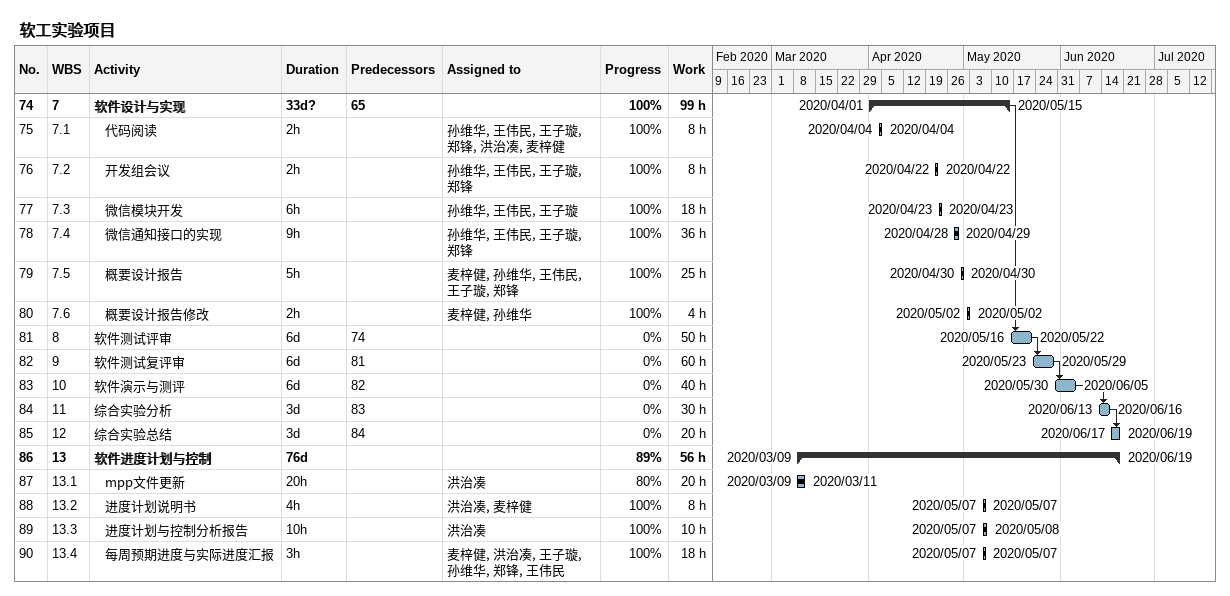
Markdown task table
软工实验项目

| ID | WBS | Task | Duration | Start | Finish | Predecessors | Resources | % complete | Work (h) |
|---|---|---|---|---|---|---|---|---|---|
| 74 | 7 | **软件设计与实现** | 33d? | 2020-04-01 | 2020-05-15 | 65 |  | 100 | 99 |
| 75 | 7.1 | 代码阅读 | 2h | 2020-04-04 | 2020-04-04 |  | 孙维华, 王伟民, 王子璇, 郑锋, 洪治凑, 麦梓健 | 100 | 8 |
| 76 | 7.2 | 开发组会议 | 2h | 2020-04-22 | 2020-04-22 |  | 孙维华, 王伟民, 王子璇, 郑锋 | 100 | 8 |
| 77 | 7.3 | 微信模块开发 | 6h | 2020-04-23 | 2020-04-23 |  | 孙维华, 王伟民, 王子璇 | 100 | 18 |
| 78 | 7.4 | 微信通知接口的实现 | 9h | 2020-04-28 | 2020-04-29 |  | 孙维华, 王伟民, 王子璇, 郑锋 | 100 | 36 |
| 79 | 7.5 | 概要设计报告 | 5h | 2020-04-30 | 2020-04-30 |  | 麦梓健, 孙维华, 王伟民, 王子璇, 郑锋 | 100 | 25 |
| 80 | 7.6 | 概要设计报告修改 | 2h | 2020-05-02 | 2020-05-02 |  | 麦梓健, 孙维华 | 100 | 4 |
| 81 | 8 | 软件测试评审 | 6d | 2020-05-16 | 2020-05-22 | 74 |  | 0 | 50 |
| 82 | 9 | 软件测试复评审 | 6d | 2020-05-23 | 2020-05-29 | 81 |  | 0 | 60 |
| 83 | 10 | 软件演示与测评 | 6d | 2020-05-30 | 2020-06-05 | 82 |  | 0 | 40 |
| 84 | 11 | 综合实验分析 | 3d | 2020-06-13 | 2020-06-16 | 83 |  | 0 | 30 |
| 85 | 12 | 综合实验总结 | 3d | 2020-06-17 | 2020-06-19 | 84 |  | 0 | 20 |
| 86 | 13 | **软件进度计划与控制** | 76d | 2020-03-09 | 2020-06-19 |  |  | 89 | 56 |
| 87 | 13.1 | mpp文件更新 | 20h | 2020-03-09 | 2020-03-11 |  | 洪治凑 | 80 | 20 |
| 88 | 13.2 | 进度计划说明书 | 4h | 2020-05-07 | 2020-05-07 |  | 洪治凑, 麦梓健 | 100 | 8 |
| 89 | 13.3 | 进度计划与控制分析报告 | 10h | 2020-05-07 | 2020-05-08 |  | 洪治凑 | 100 | 10 |
| 90 | 13.4 | 每周预期进度与实际进度汇报 | 3h | 2020-05-07 | 2020-05-07 |  | 麦梓健, 洪治凑, 王子璇, 孙维华, 郑锋, 王伟民 | 100 | 18 |
